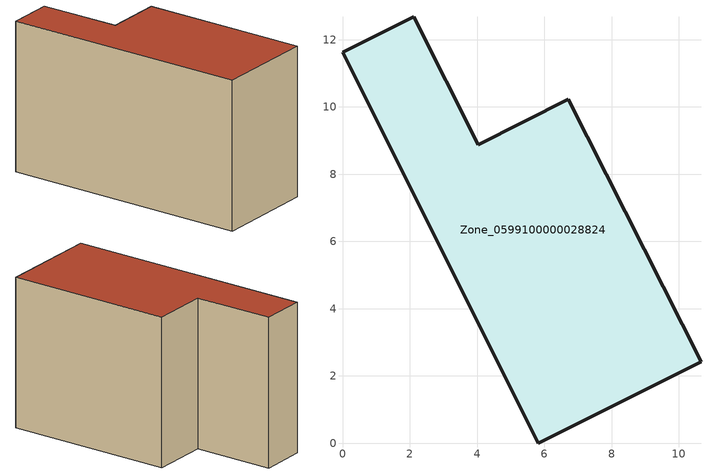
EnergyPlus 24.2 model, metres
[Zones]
Zone_0599100000028824
 floor ground (C_G): 5.82,0 0,11.62 2.12,12.68 4.03,8.88 6.71,10.23 10.66,2.43 z0
 wall outside (C_F): 5.82,0 10.66,2.43 6.71,10.23 4.03,8.88 2.12,12.68 0,11.62 5.82,0 z0:7.92
 roof outside (C_R): 0,11.62 5.82,0 10.66,2.43 6.71,10.23 4.03,8.88 2.12,12.68 z7.92
[BUILDING]
Pand.0599100000028824: North Axis=0; Terrain=City; Loads Convergence Tolerance Value=0.04; Temperature Convergence Tolerance Value=0.4; Solar Distribution=FullExterior; Maximum Number of Warmup Days=25; Minimum Number of Warmup Days=1
[Site:Location]
Rotterdam.The.Hague.AP_ZH_NLD Design_Conditions: Latitude=51.96; Longitude=4.45; Time Zone=1; Elevation=-4.5
[SITE:GROUNDTEMPERATURE:BUILDINGSURFACE]
18, 18, 18, 18, 18, 18, 18, 18, 18, 18, 18, 18
[MATERIAL] Thermal Absorptance=0.9; Solar Absorptance=0.7; Visible Absorptance=0.7
Name | Roughness | Thickness | Conductivity | Density | Specific Heat
G.TI.1975-1991 | MediumSmooth | 0.15 | 0.288461 | 540 | 1210
F.TI.1975-1991 | Rough | 0.3 | 0.230769 | 1920 | 840
R.TI.1975-1991 | MediumRough | 0.2 | 0.153846 | 1500 | 1000
[CONSTRUCTION]
C_G: G.TI.1975-1991
C_F: F.TI.1975-1991
C_R: R.TI.1975-1991
[ZONE]
Zone_0599100000028824: Type=1; Multiplier=1; Ceiling Height=Autocalculate; Volume=Autocalculate; Floor Area=autocalculate; Part of Total Floor Area=Yes
[ZONEINFILTRATION:DESIGNFLOWRATE]
Infil_Zone_0599100000028824: Zone or ZoneList or Space or SpaceList=Zone_0599100000028824; Schedule=AlwaysOn; Design Flow Rate Calculation Method=Flow/Area; Flow Rate per Floor Area=0.003; Constant Term Coefficient=1; Temperature Term Coefficient=0; Velocity Term Coefficient=0; Velocity Squared Term Coefficient=0
[HVACTEMPLATE:ZONE:IDEALLOADSAIRSYSTEM]
Zone_0599100000028824: Maximum Heating Supply Air Temperature=50; Minimum Cooling Supply Air Temperature=13; Maximum Heating Supply Air Humidity Ratio=0.0156; Minimum Cooling Supply Air Humidity Ratio=0.0077; Heating Limit=NoLimit; Cooling Limit=NoLimit; Dehumidification Control Type=ConstantSensibleHeatRatio; Cooling Sensible Heat Ratio=0.7; Dehumidification Setpoint=60; Humidification Control Type=None; Humidification Setpoint=30; Outdoor Air Method=None; Outdoor Air Flow Rate per Person=0.00944; Outdoor Air Flow Rate per Zone Floor Area=0; Outdoor Air Flow Rate per Zone=0; Demand Controlled Ventilation Type=None; Outdoor Air Economizer Type=NoEconomizer; Heat Recovery Type=None; Sensible Heat Recovery Effectiveness=0.7; Latent Heat Recovery Effectiveness=0.65
[ZONECONTROL:THERMOSTAT]
ThermostatControl_Zone_0599100000028824: Zone or ZoneList=Zone_0599100000028824; Control Type Schedule=DualSetpointControlType; Control 1=Thermostat_Zone_0599100000028824; Temperature Difference Between Cutout And Setpoint=0
[THERMOSTATSETPOINT:DUALSETPOINT]
Thermostat_Zone_0599100000028824: Heating Setpoint Temperature Schedule=HeatingSetpoint_Zone_0599100000028824; Cooling Setpoint Temperature Schedule=CoolingSetpoint_Zone_0599100000028824
[SCHEDULE:COMPACT]
HeatingSetpoint_Zone_0599100000028824: Through: 12/31, For: AllDays, Until: 24:00, 21
CoolingSetpoint_Zone_0599100000028824: Through: 12/31, For: AllDays, Until: 24:00, 24
DualSetpointControlType: Through: 12/31, For: AllDays, Until: 24:00, 4
AlwaysOn: Through: 12/31, For: AllDays, Until: 24:00, 1
